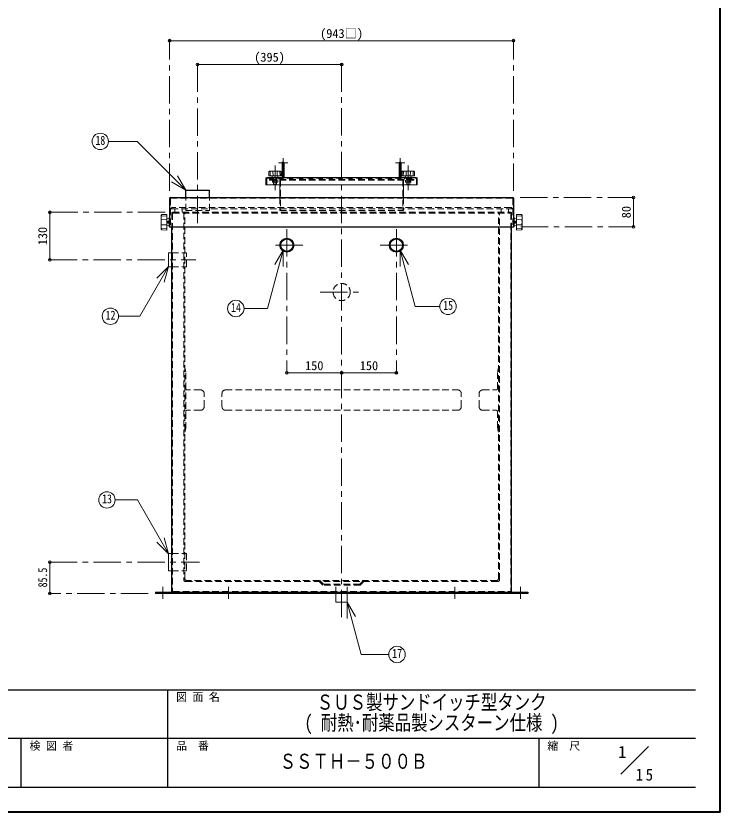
# Model space of a CAD drawing. Units: millimetres at full size, sheet at 1:15. Extents: x -3044 to 3031, y -2085 to 2130.
# Drawn here: x 1101 to 3031, y -2085 to 97 of the extents above; entities that cross this region are included whole.
import ezdxf
from ezdxf.enums import TextEntityAlignment as Align

# ---------------------------------------------------------------- set-up
doc = ezdxf.new("R2010")
doc.units = ezdxf.units.MM
doc.header["$LTSCALE"] = 15
doc.header["$PDMODE"] = 32
doc.header["$PDSIZE"] = 7.5
doc.linetypes.add('CHAIN1', pattern=[8, 5, -1, 1, -1])
doc.linetypes.add('DASHED1', pattern=[1.8, 1.2, -0.6])
doc.layers.add('0-0', color=7, linetype='Continuous', lineweight=18)
doc.styles.add('ＭＳ ゴシック', font='')
doc.styles.get('ＭＳ ゴシック').set_extended_font_data('MS Gothic')

msp = doc.modelspace()

# ---------------------------------------------------------------- linework, layer by layer
at = {"layer": '0-0', "color": 1, "lineweight": 40}
for q in [(3031, 2130.04), (-3044, -2084.96)]:
    msp.add_line((3031, -2084.96), q, dxfattribs=at)
at = {"layer": '0-0', "color": 4, "linetype": 'CHAIN1', "lineweight": 9}
for p, q in [((1522, -382.46), (1522, 29.54)), ((2465, -382.46), (2465, 29.54)), ((1598.5, -470.96), (1598.5, -35.46)), ((1993.5, -35.46), (1993.5, -1559.96)), ((1820, -305.46), (1846, -305.46)), ((1833, -292.46), (1833, -345.46)), ((2167, -305.46), (2141, -305.46)), ((2154, -292.46), (2154, -345.46)), ((1811, -380.46), (1811, -312.86)), ((2176, -380.46), (2176, -312.86)), ((2483, -400.46), (2793.5, -400.46)), ((1510, -440.96), (1193.5, -440.96)), ((1843.5, -486.96), (1843.5, -880.96)), ((2143.5, -486.96), (2143.5, -880.96)), ((2485, -480.46), (2793.5, -480.46)), ((1887.5, -530.96), (1799.5, -530.96)), ((2099.5, -530.96), (2187.5, -530.96)), ((1193.5, -570.96), (1593.5, -570.96)), ((1935, -659.46), (2052, -659.46)), ((1193.5, -1399.96), (1603.5, -1399.96)), ((1503.5, -1467.46), (1503.5, -1500.46)), ((1683.5, -1467.46), (1683.5, -1500.46)), ((2303.5, -1467.46), (2303.5, -1500.46)), ((2483.5, -1467.46), (2483.5, -1500.46)), ((1463.5, -1485.46), (1193.5, -1485.46))]:
    msp.add_line(p, q, dxfattribs=at)
at = {"layer": '0-0', "color": 4, "lineweight": 9}
for p, q in [((1522, 29.54), (2465, 29.54)), ((1598.5, -35.46), (1993.5, -35.46)), ((1830, -305.46), (1830, -345.46)), ((1836, -305.46), (1836, -345.46)), ((2151, -305.46), (2151, -345.46)), ((2157, -305.46), (2157, -345.46)), ((1824, -365.46), (1824, -400.46)), ((2163, -365.46), (2163, -400.46)), ((2793.5, -400.46), (2793.5, -480.46)), ((1193.5, -440.96), (1193.5, -570.96)), ((1843.5, -880.96), (1993.5, -880.96)), ((1993.5, -880.96), (2143.5, -880.96)), ((1193.5, -1399.96), (1193.5, -1485.46))]:
    msp.add_line(p, q, dxfattribs=at)
at = {"layer": '0-0'}
for p, q in [((1432.62, -246.59), (1354.19, -246.59)), ((1566.04, -380.01), (1432.62, -246.59)), ((1566.04, -380.01), (1543.54, -341.03)), ((1786, -347.46), (1786, -365.46)), ((1788, -345.46), (2199, -345.46)), ((1793.83, -340.24), (1794.17, -329.73)), ((1827.77, -340.66), (1794.23, -340.66)), ((1801.59, -327.87), (1795.69, -328.18)), ((1797.45, -340.66), (1797.84, -329.02)), ((1819.99, -327.86), (1802.01, -327.86)), ((1803.37, -345.09), (1803, -340.66)), ((1805.52, -340.66), (1805.13, -329.02)), ((1816.49, -340.66), (1816.87, -329.02)), ((1818.63, -345.09), (1819, -340.66)), ((1820.41, -327.87), (1826.32, -328.18)), ((1824.55, -340.66), (1824.16, -329.02)), ((1828.17, -340.24), (1827.83, -329.73)), ((2158.83, -340.24), (2159.17, -329.73)), ((2159.23, -340.66), (2192.77, -340.66)), ((2166.59, -327.87), (2160.69, -328.18)), ((2162.45, -340.66), (2162.84, -329.02)), ((2167.01, -327.86), (2184.99, -327.86)), ((2168.37, -345.09), (2168, -340.66)), ((2170.52, -340.66), (2170.13, -329.02)), ((2181.49, -340.66), (2181.87, -329.02)), ((2183.63, -345.09), (2184, -340.66)), ((2185.41, -327.87), (2191.32, -328.18)), ((2189.55, -340.66), (2189.16, -329.02)), ((2193.17, -340.24), (2192.83, -329.73)), ((2201, -347.46), (2201, -365.46)), ((1566.04, -380.01), (1527.07, -357.51)), ((1786, -365.46), (2201, -365.46)), ((1498.5, -479.19), (1498.5, -456.72)), ((1498.52, -456.19), (1498.91, -448.81)), ((1514.5, -451.02), (1499.95, -451.51)), ((1513.99, -446.49), (1500.84, -446.92)), ((1514.5, -488.92), (1514.5, -446.99)), ((1520.04, -458.42), (1514.5, -457.96)), ((1520.5, -455.46), (1522, -455.46)), ((1520.5, -455.46), (1520.5, -480.46)), ((2466.5, -455.46), (2465, -455.46)), ((2466.96, -458.42), (2472.5, -457.96)), ((2472.5, -488.92), (2472.5, -446.99)), ((2472.5, -451.02), (2487.05, -451.51)), ((2473.02, -446.49), (2486.17, -446.92)), ((2488.49, -456.19), (2488.1, -448.81)), ((2488.5, -479.19), (2488.5, -456.72)), ((1498.52, -479.72), (1498.91, -487.1)), ((1514.5, -461.1), (1499.95, -460.62)), ((1514.5, -474.81), (1499.95, -475.3)), ((1520.04, -477.49), (1514.5, -477.96)), ((1517.25, -465.61), (1517.25, -470.3)), ((1517.88, -464.96), (1520.5, -464.96)), ((1517.88, -467.96), (1520.5, -467.96)), ((1517.88, -470.96), (1520.5, -470.96)), ((2469.13, -464.96), (2466.5, -464.96)), ((2469.13, -467.96), (2466.5, -467.96)), ((2469.13, -470.96), (2466.5, -470.96)), ((2466.96, -477.49), (2472.5, -477.96)), ((2469.75, -465.61), (2469.75, -470.3)), ((2472.5, -461.1), (2487.05, -460.62)), ((2472.5, -474.81), (2487.05, -475.3)), ((2488.49, -479.72), (2488.1, -487.1)), ((1514.5, -484.89), (1499.95, -484.41)), ((1513.99, -489.42), (1500.84, -489)), ((1520.5, -480.46), (1522, -480.46)), ((2472.5, -484.89), (2487.05, -484.41)), ((2473.02, -489.42), (2486.17, -489)), ((1832.94, -544.71), (1790.08, -704.66)), ((1832.94, -544.71), (1810.44, -583.68)), ((1832.94, -544.71), (1832.94, -589.71)), ((2154.06, -544.71), (2154.06, -589.71)), ((2154.06, -544.71), (2176.56, -583.68)), ((2154.06, -544.71), (2195.35, -698.8)), ((1518.5, -589.96), (1518.5, -551.96)), ((1518.5, -551.96), (1528, -551.96)), ((1519.04, -589.3), (1440.2, -725.84)), ((1519.04, -589.3), (1487.22, -621.12)), ((1519.04, -589.3), (1507.39, -632.77)), ((1518.5, -589.96), (1528, -589.96)), ((1790.08, -704.66), (1725.98, -704.66)), ((2262.58, -698.8), (2195.35, -698.8)), ((1382.12, -725.84), (1440.2, -725.84)), ((1372.53, -1229.27), (1433.5, -1229.27)), ((1518.77, -1376.96), (1433.5, -1229.27)), ((1518.77, -1376.96), (1486.95, -1345.14)), ((1518.77, -1376.96), (1507.12, -1333.5)), ((1518.5, -1376.46), (1518.5, -1423.46)), ((1528, -1376.46), (1518.5, -1376.46)), ((1528, -1423.46), (1518.5, -1423.46)), ((1978, -1485.46), (1978, -1509.96)), ((2009, -1485.46), (2009, -1509.96)), ((2009, -1509.96), (1978, -1509.96)), ((2008.89, -1509.78), (2031.39, -1548.75)), ((2008.89, -1509.78), (2008.89, -1554.78)), ((2759.17, -1980.72), (2834.93, -1904.96))]:
    msp.add_line(p, q, dxfattribs=at)
at = {"layer": '0-0', "color": 4, "linetype": 'DASHED1', "lineweight": 9}
for p, q in [((1788, -348.46), (1788, -365.46)), ((1789, -347.46), (2198, -347.46)), ((1801, -347.46), (1801, -350.46)), ((1806, -352.46), (1806, -345.46)), ((1807, -364.96), (1807, -345.46)), ((1815, -364.96), (1815, -345.46)), ((1816, -352.46), (1816, -345.46)), ((1821, -347.46), (1821, -350.46)), ((2166, -347.46), (2166, -350.46)), ((2171, -352.46), (2171, -345.46)), ((2172, -364.96), (2172, -345.46)), ((2180, -364.96), (2180, -345.46)), ((2181, -352.46), (2181, -345.46)), ((2186, -347.46), (2186, -350.46)), ((2199, -348.46), (2199, -365.46)), ((1796, -350.46), (2191, -350.46)), ((1804.75, -357.96), (1817.25, -357.96)), ((1807.5, -365.46), (1807, -364.96)), ((1815, -364.96), (1807, -364.96)), ((1807.25, -352.76), (1807.25, -357.46)), ((1815, -364.96), (1814.5, -365.46)), ((1814.75, -352.76), (1814.75, -357.46)), ((1824, -353.46), (1824, -365.46)), ((1826, -352.46), (1826, -435.96)), ((2161, -352.46), (2161, -435.96)), ((2163, -365.46), (2163, -353.46)), ((2182.25, -357.96), (2169.75, -357.96)), ((2172, -364.96), (2172.5, -365.46)), ((2172, -364.96), (2180, -364.96)), ((2172.25, -352.76), (2172.25, -357.46)), ((2179.5, -365.46), (2180, -364.96)), ((2179.75, -352.76), (2179.75, -357.46)), ((2191, -350.46), (2191, -352.46)), ((1824, -400.46), (1824, -435.96)), ((2163, -400.46), (2163, -435.96)), ((1556, -440.96), (1556, -430.96)), ((1824, -435.96), (2163, -435.96)), ((2431, -440.96), (2431, -430.96)), ((1528, -551.96), (1568.5, -551.96)), ((1568.5, -589.96), (1568.5, -551.96)), ((1528, -589.96), (1568.5, -589.96)), ((1563.5, -867.21), (1566.5, -877.21)), ((2423.5, -867.21), (2420.5, -877.21)), ((1566.5, -1033.71), (1566.5, -877.71)), ((2420.5, -924.71), (2420.5, -877.71)), ((1606.5, -927.71), (1569.5, -927.71)), ((1616.5, -973.71), (1616.5, -937.71)), ((2370.5, -973.71), (2370.5, -937.71)), ((2380.5, -927.71), (2417.5, -927.71)), ((1606.5, -983.71), (1569.5, -983.71)), ((2380.5, -983.71), (2417.5, -983.71)), ((2420.5, -986.71), (2420.5, -1033.71)), ((1563.5, -1043.71), (1566.5, -1033.71)), ((2423.5, -1043.71), (2420.5, -1033.71)), ((1528, -1376.46), (1568.5, -1376.46)), ((1568.5, -1376.46), (1568.5, -1423.46)), ((1528, -1423.46), (1568.5, -1423.46)), ((1932.26, -1452.96), (1942.26, -1462.96)), ((1933.5, -1449.96), (1943.5, -1459.96)), ((2043.5, -1459.96), (1943.5, -1459.96)), ((1978, -1485.46), (1978, -1459.96)), ((2009, -1485.46), (2009, -1459.96)), ((2053.5, -1449.96), (2043.5, -1459.96)), ((1496.5, -1482.46), (1496.5, -1485.46)), ((1510.5, -1482.46), (1510.5, -1485.46)), ((2476.5, -1482.46), (2476.5, -1485.46)), ((2490.5, -1482.46), (2490.5, -1485.46))]:
    msp.add_line(p, q, dxfattribs=at)
at = {"layer": '0-0', "color": 5, "lineweight": 25}
for p, q in [((1566, -379.96), (1631, -379.96)), ((1566, -400.46), (1566, -379.96)), ((1631, -400.46), (1631, -379.96)), ((1522, -402.46), (1522, -480.46)), ((1524, -400.46), (2463, -400.46)), ((2465, -402.46), (2465, -480.46)), ((1522, -480.46), (2465, -480.46)), ((1528, -1480.46), (1528, -480.46)), ((2459, -1480.46), (2459, -480.46)), ((1483.5, -1482.46), (2503.5, -1482.46)), ((1483.5, -1482.46), (1483.5, -1485.46)), ((2503.5, -1482.46), (2503.5, -1485.46)), ((2503.5, -1485.46), (1483.5, -1485.46))]:
    msp.add_line(p, q, dxfattribs=at)
at = {"layer": '0-0', "linetype": 'DASHED1'}
for p, q in [((1524, -403.46), (1524, -480.46)), ((1525, -402.46), (2462, -402.46)), ((1566, -435.96), (1566, -400.46)), ((1631, -435.96), (1631, -400.46)), ((2463, -403.46), (2463, -480.46)), ((1527, -430.96), (2460, -430.96)), ((2457, -427.96), (1530, -427.96)), ((1536, -440.96), (1536, -430.96)), ((1566, -435.96), (1631, -435.96)), ((2451, -440.96), (2451, -430.96)), ((1528, -442.96), (1528, -480.46)), ((1530, -440.96), (2457, -440.96)), ((1530, -443.96), (1530, -1479.46)), ((1531, -442.96), (2456, -442.96)), ((1560.5, -442.96), (1560.5, -1447.96)), ((1563.5, -1444.96), (1563.5, -440.96)), ((2423.5, -1444.96), (2423.5, -440.96)), ((2426.5, -1447.96), (2426.5, -442.96)), ((2457, -443.96), (2457, -1479.46)), ((2459, -442.96), (2459, -480.46)), ((1665.5, -973.71), (1665.5, -937.71)), ((1675.5, -927.71), (2311.5, -927.71)), ((2321.5, -973.71), (2321.5, -937.71)), ((1675.5, -983.71), (2311.5, -983.71)), ((2421.5, -1452.96), (1565.5, -1452.96)), ((2418.5, -1449.96), (1568.5, -1449.96)), ((1531, -1480.46), (2456, -1480.46)), ((1548, -1480.96), (1548, -1482.46)), ((1676.5, -1482.46), (1676.5, -1485.46)), ((1690.5, -1482.46), (1690.5, -1485.46)), ((2296.5, -1482.46), (2296.5, -1485.46)), ((2310.5, -1482.46), (2310.5, -1485.46)), ((2439, -1480.46), (2439, -1482.46))]:
    msp.add_line(p, q, dxfattribs=at)
at = {"layer": '0-0', "color": 6, "lineweight": 25}
for p, q in [((-2976.5, -1749.6), (2963.5, -1749.6)), ((1517.07, -2017.46), (1517.07, -1749.6)), ((2963.5, -1883.53), (-90.07, -1883.53)), ((1115.29, -2017.46), (1115.29, -1883.53)), ((2534.93, -2017.46), (2534.93, -1883.53)), ((2963.5, -2017.46), (-2976.5, -2017.46))]:
    msp.add_line(p, q, dxfattribs=at)
at = {"layer": '0-0', "color": 4, "linetype": 'DASHED1', "lineweight": 9}
for points in [[(1796, -350.46), (1796, -352.46), (2191, -352.46)], [(1803.52, -352.76), (1803.52, -357.46), (1804.75, -357.96)], [(1818.48, -352.76), (1818.48, -357.46), (1817.25, -357.96)], [(2168.52, -352.76), (2168.52, -357.46), (2169.75, -357.96)], [(2183.48, -352.76), (2183.48, -357.46), (2182.25, -357.96)], [(2054.74, -1452.96), (2044.74, -1462.96), (1942.26, -1462.96)]]:
    msp.add_lwpolyline(points, dxfattribs=at)
at = {"layer": '0-0'}
for points in [[(2466.5, -455.46), (2466.5, -480.46), (2465, -480.46)], [(2008.89, -1509.78), (2047.26, -1652.98), (2122.71, -1652.98)]]:
    msp.add_lwpolyline(points, dxfattribs=at)
for centre in [(1331.69, -246.59), (2285.08, -698.8), (1703.48, -704.66), (1359.62, -725.84), (1350.03, -1229.27), (2145.21, -1652.98)]:
    msp.add_circle(centre, 22.5, dxfattribs=at)
at = {"layer": '0-0', "color": 5, "lineweight": 25}
for centre, radius in [((1843.5, -530.96), 19), ((1843.5, -530.96), 17), ((2143.5, -530.96), 19), ((2143.5, -530.96), 17)]:
    msp.add_circle(centre, radius, dxfattribs=at)
at = {"layer": '0-0', "color": 4, "linetype": 'DASHED1', "lineweight": 9}
msp.add_circle((1993.5, -659.46), 23.5, dxfattribs=at)
at = {"layer": '0-0', "color": 4, "lineweight": 9}
for centre in [(1833, -305.46), (2154, -305.46)]:
    msp.add_arc(centre, 3, 360, 180, dxfattribs=at)
at = {"layer": '0-0', "color": 4, "linetype": 'DASHED1', "lineweight": 9}
for centre, radius, start, end in [((1833, -305.46), 3, 180, 0), ((2154, -305.46), 3, 180, 0), ((1789, -348.46), 1, 90, 180), ((2198, -348.46), 1, 0, 90), ((1803.82, -352.76), 0.3, 90, 180), ((1804.52, -350.31), 7.65, 271.74524, 290.89913), ((1806.95, -352.76), 0.3, 0, 90), ((1807.55, -352.76), 0.3, 90, 180), ((1811, -343.62), 14.33, 254.82182, 285.17818), ((1814.45, -352.76), 0.3, 0, 90), ((1815.05, -352.76), 0.3, 90, 180), ((1817.49, -350.31), 7.65, 249.10087, 268.25476), ((1818.18, -352.76), 0.3, 0, 90), ((1823, -353.46), 1, 0, 90), ((1824, -352.46), 2, 0, 90), ((2163, -352.46), 2, 90, 180), ((2164, -353.46), 1, 90, 180), ((2168.82, -352.76), 0.3, 90, 180), ((2169.52, -350.31), 7.65, 271.74524, 290.89913), ((2171.95, -352.76), 0.3, 0, 90), ((2172.55, -352.76), 0.3, 90, 180), ((2176, -343.62), 14.33, 254.82182, 285.17818), ((2179.45, -352.76), 0.3, 0, 90), ((2180.05, -352.76), 0.3, 90, 180), ((2182.49, -350.31), 7.65, 249.10087, 268.25476), ((2183.18, -352.76), 0.3, 0, 90), ((1569.5, -924.71), 3, 180, 270), ((1606.5, -937.71), 10, 0, 90), ((2380.5, -937.71), 10, 90, 180), ((2417.5, -924.71), 3, 270, 0), ((1606.5, -973.71), 10, 270, 0), ((2380.5, -973.71), 10, 180, 270), ((1569.5, -986.71), 3, 90, 180), ((2417.5, -986.71), 3, 0, 90)]:
    msp.add_arc(centre, radius, start, end, dxfattribs=at)
at = {"layer": '0-0'}
for centre, radius, start, end in [((1788, -347.46), 2, 90, 180), ((1794.23, -340.26), 0.4, 178.15415, 270), ((1795.77, -329.78), 1.6, 93.01913, 178.15415), ((1795.4, -330.31), 1.66, 93.02757, 128.73305), ((1795.46, -336.62), 7.97, 72.62002, 91.09064), ((1802.01, -335.86), 8, 90, 93.01913), ((1803.77, -345.06), 0.4, 184.76364, 270), ((1805.53, -329.01), 0.4, 97.29873, 181.90915), ((1811, -371.73), 43.47, 82.70127, 97.29873), ((1816.47, -329.01), 0.4, 358.09085, 82.70127), ((1818.23, -345.06), 0.4, 270, 355.23636), ((1819.99, -335.86), 8, 86.98087, 90), ((1826.54, -336.62), 7.97, 88.90936, 107.37998), ((1826.23, -329.78), 1.6, 1.84585, 86.98087), ((1826.61, -330.31), 1.66, 51.26695, 86.97243), ((1827.77, -340.26), 0.4, 270, 1.84585), ((2159.23, -340.26), 0.4, 178.15415, 270), ((2160.77, -329.78), 1.6, 93.01913, 178.15415), ((2160.4, -330.31), 1.66, 93.02757, 128.73305), ((2160.46, -336.62), 7.97, 72.62002, 91.09064), ((2167.01, -335.86), 8, 90, 93.01913), ((2168.77, -345.06), 0.4, 184.76364, 270), ((2170.53, -329.01), 0.4, 97.29873, 181.90915), ((2176, -371.73), 43.47, 82.70127, 97.29873), ((2181.47, -329.01), 0.4, 358.09085, 82.70127), ((2183.23, -345.06), 0.4, 270, 355.23636), ((2184.99, -335.86), 8, 86.98087, 90), ((2191.54, -336.62), 7.97, 88.90936, 107.37998), ((2191.23, -329.78), 1.6, 1.84585, 86.98087), ((2191.61, -330.31), 1.66, 51.26695, 86.97243), ((2192.77, -340.26), 0.4, 270, 1.84585), ((2199, -347.46), 2, 0, 90), ((1508.5, -456.72), 10, 176.98087, 180), ((1500.9, -448.92), 2, 91.84585, 176.98087), ((1501.57, -448.45), 2.07, 141.26695, 176.97243), ((1509.46, -448.53), 9.96, 178.90936, 197.37998), ((1514, -446.99), 0.5, 0, 91.84585), ((2473, -446.99), 0.5, 88.15415, 180), ((2486.1, -448.92), 2, 3.01913, 88.15415), ((2477.54, -448.53), 9.96, 342.62002, 1.09064), ((2485.43, -448.45), 2.07, 3.02757, 38.73305), ((2478.5, -456.72), 10, 0, 3.01913), ((1508.5, -479.19), 10, 180, 183.01913), ((1553.34, -467.96), 54.34, 172.70127, 187.29873), ((1499.94, -461.12), 0.5, 88.09085, 172.70127), ((1499.94, -474.8), 0.5, 187.29873, 271.90915), ((1519.36, -466.46), 2.11, 134.62454, 225.37546), ((1518.82, -466.49), 1.79, 121.62812, 150.75937), ((1519.36, -469.46), 2.11, 134.62454, 225.37546), ((1518.82, -469.43), 1.79, 209.24063, 238.37188), ((1520, -458.92), 0.5, 0, 85.23636), ((1520, -477), 0.5, 274.76364, 0), ((2467, -458.92), 0.5, 94.76364, 180), ((2467, -477), 0.5, 180, 265.23636), ((2468.19, -466.49), 1.79, 29.24063, 58.37188), ((2467.65, -466.46), 2.11, 314.62454, 45.37546), ((2467.65, -469.46), 2.11, 314.62454, 45.37546), ((2468.19, -469.43), 1.79, 301.62812, 330.75937), ((2487.07, -461.12), 0.5, 7.29873, 91.90915), ((2487.07, -474.8), 0.5, 268.09085, 352.70127), ((2433.67, -467.96), 54.34, 352.70127, 7.29873), ((2478.5, -479.19), 10, 356.98087, 0), ((1500.9, -487), 2, 183.01913, 268.15415), ((1509.46, -487.38), 9.96, 162.62002, 181.09064), ((1501.57, -487.46), 2.07, 183.02757, 218.73305), ((1514, -488.92), 0.5, 268.15415, 0), ((2473, -488.92), 0.5, 180, 271.84585), ((2486.1, -487), 2, 271.84585, 356.98087), ((2477.54, -487.38), 9.96, 358.90936, 17.37998), ((2485.43, -487.46), 2.07, 321.26695, 356.97243)]:
    msp.add_arc(centre, radius, start, end, dxfattribs=at)
at = {"layer": '0-0', "color": 5, "lineweight": 25}
for centre, start, end in [((1524, -402.46), 90, 180), ((2463, -402.46), 0, 90), ((1530, -1480.46), 180, 270), ((2457, -1480.46), 270, 0)]:
    msp.add_arc(centre, 2, start, end, dxfattribs=at)
at = {"layer": '0-0', "linetype": 'DASHED1'}
for centre, radius, start, end in [((1525, -403.46), 1, 90, 180), ((2462, -403.46), 1, 0, 90), ((1530, -433.96), 6, 90, 180), ((1527, -433.96), 3, 90, 180), ((2457, -433.96), 6, 0, 90), ((2460, -433.96), 3, 0, 90), ((1530, -442.96), 2, 90, 180), ((1531, -443.96), 1, 90, 180), ((2456, -443.96), 1, 0, 90), ((2457, -442.96), 2, 0, 90), ((1675.5, -937.71), 10, 90, 180), ((2311.5, -937.71), 10, 0, 90), ((1675.5, -973.71), 10, 180, 270), ((2311.5, -973.71), 10, 270, 0), ((1565.5, -1447.96), 5, 180, 270), ((1568.5, -1444.96), 5, 180, 270), ((2418.5, -1444.96), 5, 270, 0), ((2421.5, -1447.96), 5, 270, 0), ((1531, -1479.46), 1, 180, 270), ((2456, -1479.46), 1, 270, 0)]:
    msp.add_arc(centre, radius, start, end, dxfattribs=at)
at = {"layer": '0-0', "color": 1}
for p in [(1522, 29.54), (2465, 29.54), (1598.5, -35.46), (1993.5, -35.46), (2793.5, -400.46), (1193.5, -440.96), (2793.5, -480.46), (1193.5, -570.96), (1843.5, -880.96), (1993.5, -880.96), (2143.5, -880.96), (1193.5, -1399.96), (1193.5, -1485.46)]:
    msp.add_point(p, dxfattribs=at)

# ---------------------------------------------------------------- texts
at = {"layer": '0-0', "style": 'ＭＳ ゴシック'}
for s, height, p in [('(943□)', 24.74, (1934.44, 29.54)), ('(395)', 24.74, (1753.81, -35.46)), ('150', 24.74, (1893.19, -880.96)), ('150', 24.74, (2043.19, -880.96)), ('図 面 名', 21.99, (1539.57, -1787.1)), ('検 図 者', 21.99, (1137.79, -1921.03)), ('品\u3000番', 21.99, (1539.57, -1921.03)), ('縮\u3000尺', 21.99, (2557.43, -1921.03)), ('1', 32.99, (2751.55, -1946.24))]:
    msp.add_text(s, height=height, dxfattribs=at).set_placement(p, align=Align.BOTTOM_LEFT)
at = {"layer": '0-0', "style": 'ＭＳ ゴシック', "width": 0.8}
for s, height, p in [('18', 24.74, (1318.56, -263.47)), ('14', 24.74, (1690.35, -721.54)), ('15', 24.74, (2271.96, -715.67)), ('12', 24.74, (1346.5, -742.72)), ('13', 24.74, (1336.91, -1246.15)), ('17', 24.74, (2132.09, -1669.85)), ('ＳＵＳ製サンドイッチ型タンク', 41.24, (1925.29, -1816.56)), ('( 耐熱･耐薬品製シスターン仕様 )', 41.24, (1891.54, -1872.81)), ('ＳＳＴＨ－５００Ｂ', 41.24, (1823.5, -1978.62))]:
    msp.add_text(s, height=height, dxfattribs=at).set_placement(p, align=Align.BOTTOM_LEFT)
at = {"layer": '0-0', "style": 'ＭＳ ゴシック'}
for s, p in [('80', (2793.5, -457.33)), ('130', (1193.5, -531.27))]:
    msp.add_text(s, height=24.74, rotation=90, dxfattribs=at).set_placement(p, align=Align.BOTTOM_LEFT)
at = {"layer": '0-0', "style": 'ＭＳ ゴシック', "width": 0.8}
msp.add_text('85.5', height=24.74, rotation=90, dxfattribs=at).set_placement((1193.5, -1468.96), align=Align.BOTTOM_LEFT)
at = {"layer": '0-0', "insert": (2799.5, -1999.31), "char_height": 32.99, "attachment_point": 7, "style": 'ＭＳ ゴシック'}
msp.add_mtext('\\T1.36;\\W0.9;15', dxfattribs=at)

doc.saveas('drawing.dxf')
